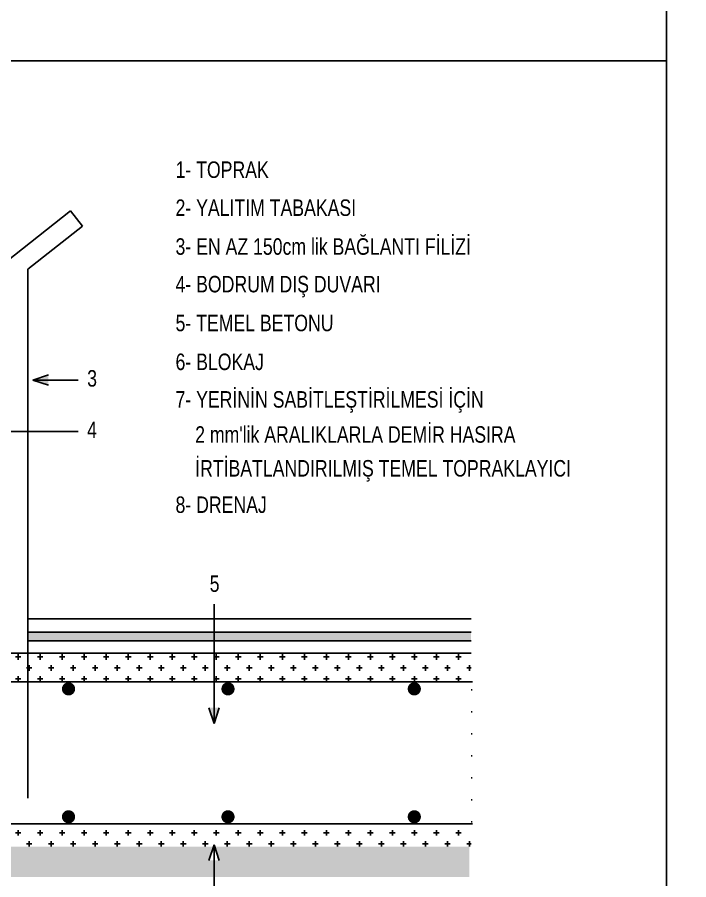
# Model space of a CAD drawing. Header units: millimetres. Extents: x 1235 to 6825, y 868 to 4348.
# Drawn here: x 3009.7 to 3258.3, y 1615.8 to 1935.3 of the extents above; entities that cross this region are included whole.
import ezdxf

# ---------------------------------------------------------------- set-up
doc = ezdxf.new("R2010")
doc.units = ezdxf.units.MM
doc.linetypes.add('DASHED', pattern=[19.05, 12.7, -6.35])
doc.linetypes.add('SOLID_LINE', pattern=[0])
for name, color, linetype in [('AHAT', 3, 'Continuous'), ('KIRMIM', 1, 'Continuous'), ('MIMARI', 2, 'SOLID_LINE'), ('YAZI', 8, 'Continuous')]:
    doc.layers.add(name, color=color, linetype=linetype)
doc.styles.add('2', font='wturkce.shx', dxfattribs={"height": 0.2})

msp = doc.modelspace()

# ---------------------------------------------------------------- hatches: boundary and pattern name
at = {"layer": 'KIRMIM', "linetype": 'Continuous'}
h = msp.add_hatch(dxfattribs=at)
h.set_pattern_fill('AR-B816C,_I', color=256, scale=0.162974, style=2)
h.set_pattern_definition([(0, (-3566.9911, -884.7805), (1.30379178, 1.30379178), [2.5464683, -0.06111524]), (0, (-3568.2949, -884.7194), (1.30379178, 1.30379178), [2.5464683, -0.06111524]), (90, (-3566.9911, -884.7805), (-1.30379178, 1.30379178), [-1.364907, 1.24267654]), (90, (-3567.0522, -884.7805), (-1.30379178, 1.30379178), [-1.364907, 1.24267654])])
h.paths.add_polyline_path([(3177.72, 1707.54), (3013.62, 1707.54), (3013.62, 1704.28), (3177.72, 1704.28)])
h = msp.add_hatch(dxfattribs=at)
h.set_pattern_fill('AR-CONC,_I', color=256, scale=1.62974, style=2)
h.set_pattern_definition([(50, (-3566.991, -909.442), (11.689474, -1.022696), [1.222305, -13.445353]), (355, (-3566.991, -909.442), (-2.261286, 12.258774), [0.977844, -10.756282]), (100.4514, (-3566.017, -909.527), (9.428197, 11.23607), [1.0388, -11.426792]), (46.1842, (-3566.991, -906.182), (17.39325, -2.69753), [1.833457, -20.16803]), (96.6356, (-3565.542, -906.407), (15.23257, 15.875586), [1.5582, -17.140185]), (351.1842, (-3566.991, -906.182), (15.232557, 15.8756), [1.466766, -16.134423]), (21, (-3565.361, -906.997), (9.728031, -6.56164), [1.222305, -13.445353]), (326, (-3565.361, -906.997), (3.965407, 11.818058), [0.977844, -10.756282]), (71.4514, (-3564.551, -907.544), (13.693442, 5.256408), [1.0388, -11.426792]), (37.5, (-3566.991, -909.4415), (0.198174, 5.4253034), [0, -10.625903, 0, -10.919256, 0, -10.7970257]), (7.5, (-3566.991, -909.4415), (4.2873488, 6.4278844), [0, -6.225606, 0, -10.381442, 0, -4.115093]), (327.5, (-3570.6254, -909.4415), (8.6999163, -0.3675857), [0, -4.074349, 0, -12.71197, 0, -16.867806]), (317.5, (-3572.255, -909.4415), (9.504417, 1.631451), [0, -5.296654, 0, -8.442052, 0, -11.978587])])
edge = h.paths.add_edge_path()
edge.add_line((2898.96, 1616.8), (2855.24, 1616.8))
edge.add_line((2855.24, 1616.8), (2855.24, 1705.36))
edge.add_line((2855.24, 1705.36), (2898.96, 1705.36))
edge.add_line((2898.96, 1705.36), (2898.96, 1628.07))
edge.add_line((2895.46, 1616.8), (3177.08, 1616.8))
edge.add_line((3177.08, 1616.8), (3177.08, 1628.07))
edge.add_line((3177.08, 1628.07), (2898.96, 1628.07))
h = msp.add_hatch(dxfattribs=at)
h.set_pattern_fill('CROSS,_I', color=256, scale=16.297397, style=2)
h.set_pattern_definition([(0, (-3566.991, -884.7805), (4.0743493, 4.0743493), [2.0371747, -6.111524]), (90, (-3565.9725, -885.799), (-4.0743493, 4.0743493), [2.0371747, -6.111524])])
h.paths.add_polyline_path([(2898.56, 1699.75), (3177.72, 1699.75), (3177.72, 1627.96), (2898.56, 1627.96)])
edge = h.paths.add_edge_path()
edge.add_line((2905.25, 1689.11), (3178.2, 1689.11))
edge.add_line((2905.25, 1689.11), (2905.25, 1636.54))
edge.add_line((2905.25, 1636.54), (3178.2, 1636.54))
at = {"layer": 'MIMARI', "linetype": 'Continuous'}
for points in [[(3021.23, 1799.01), (3021.23, 1802.85), (3015.46, 1800.93)], [(3084.46, 1679.53), (3080.61, 1679.53), (3082.53, 1673.76)], [(3084.46, 1622.96), (3080.61, 1622.96), (3082.53, 1628.73)]]:
    msp.add_hatch(color=256, dxfattribs=at).paths.add_polyline_path(points)

# ---------------------------------------------------------------- linework, layer by layer
at = {"layer": 'AHAT', "linetype": 'Continuous'}
for p, q in [((3005.75, 1844.87), (3029.42, 1863.6)), ((3029.42, 1863.6), (3033.86, 1857.99)), ((3013.62, 1841.99), (3033.86, 1857.99)), ((3013.62, 1841.99), (3013.62, 1646.06)), ((3013.62, 1707.54), (3013.62, 1704.28)), ((2905.25, 1689.11), (3178.2, 1689.11)), ((2905.25, 1636.54), (3178.2, 1636.54))]:
    msp.add_line(p, q, dxfattribs=at)
at = {"layer": 'AHAT', "linetype": 'Continuous', "const_width": 2.44}
for points in [[(3027.44, 1686.52, 1), (3029.89, 1686.52, 1)], [(3086.48, 1686.52, 1), (3088.92, 1686.52, 1)], [(3155.45, 1686.52, 1), (3157.89, 1686.52, 1)], [(3027.44, 1639.13, -1), (3029.89, 1639.13, -1)], [(3086.48, 1639.13, -1), (3088.92, 1639.13, -1)], [(3155.45, 1639.13, -1), (3157.89, 1639.13, -1)]]:
    msp.add_lwpolyline(points, format="xyb", close=True, dxfattribs=at)
at = {"layer": 'MIMARI', "linetype": 'Continuous'}
for p, q in [((3015.46, 1800.93), (3021.23, 1802.85)), ((3015.46, 1800.93), (3032.19, 1800.93)), ((3015.46, 1800.93), (3021.23, 1799.01)), ((2996.88, 1781.88), (3032.19, 1781.88)), ((3082.53, 1673.76), (3082.53, 1717.9)), ((3013.62, 1712.43), (3177.72, 1712.43)), ((3013.62, 1707.54), (3177.72, 1707.54)), ((3013.62, 1704.28), (3177.72, 1704.28)), ((3082.53, 1673.76), (3080.61, 1679.53)), ((3082.53, 1673.76), (3084.46, 1679.53)), ((3082.53, 1628.73), (3080.61, 1622.96)), ((3082.53, 1628.73), (3082.53, 1584.59)), ((3082.53, 1628.73), (3084.46, 1622.96))]:
    msp.add_line(p, q, dxfattribs=at)
at = {"layer": 'MIMARI', "linetype": 'DASHED', "ltscale": 100}
msp.add_line((2898.56, 1699.75), (3177.72, 1699.75), dxfattribs=at)
at = {"layer": 'YAZI'}
for points in [[(2840.38, 2373.28), (3250.03, 2373.28), (3250.03, 1919.16), (2840.38, 1919.16)], [(3250.03, 2009.7), (3663.62, 2009.7), (3663.62, 1454.57), (3250.03, 1454.57)], [(2840.38, 1919.16), (3250.03, 1919.16), (3250.03, 1454.57), (2840.38, 1454.57)]]:
    msp.add_lwpolyline(points, close=True, dxfattribs=at)

# ---------------------------------------------------------------- texts
at = {"layer": 'YAZI', "linetype": 'Continuous', "style": '2', "width": 0.8}
for s, height, p in [('1- TOPRAK', 6.112, (3068.28, 1875.81)), ('2- YALITIM TABAKASI', 6.1115, (3068.28, 1861.73)), ('3- EN AZ 150cm lik BAĞLANTI FİLİZİ', 6.1115, (3068.28, 1847.34)), ('4- BODRUM DIŞ DUVARI', 6.1115, (3068.28, 1833.41)), ('5- TEMEL BETONU', 6.1115, (3068.28, 1819.02)), ('6- BLOKAJ', 6.112, (3068.28, 1804.63)), ('3', 6.11, (3035.57, 1798.51)), ('7- YERİNİN SABİTLEŞTİRİLMESİ İÇİN', 6.1115, (3068.28, 1790.71)), ('4', 6.11, (3035.57, 1779.46)), ("    2 mm'lik ARALIKLARLA DEMİR HASIRA", 6.1115, (3068.28, 1777.71)), ('    İRTİBATLANDIRILMIŞ TEMEL TOPRAKLAYICI', 6.1115, (3068.28, 1765.18)), ('8- DRENAJ', 6.112, (3068.28, 1751.71)), ('5', 6.11, (3080.93, 1722.46))]:
    msp.add_text(s, height=height, dxfattribs=at).set_placement(p)

doc.saveas('drawing.dxf')
